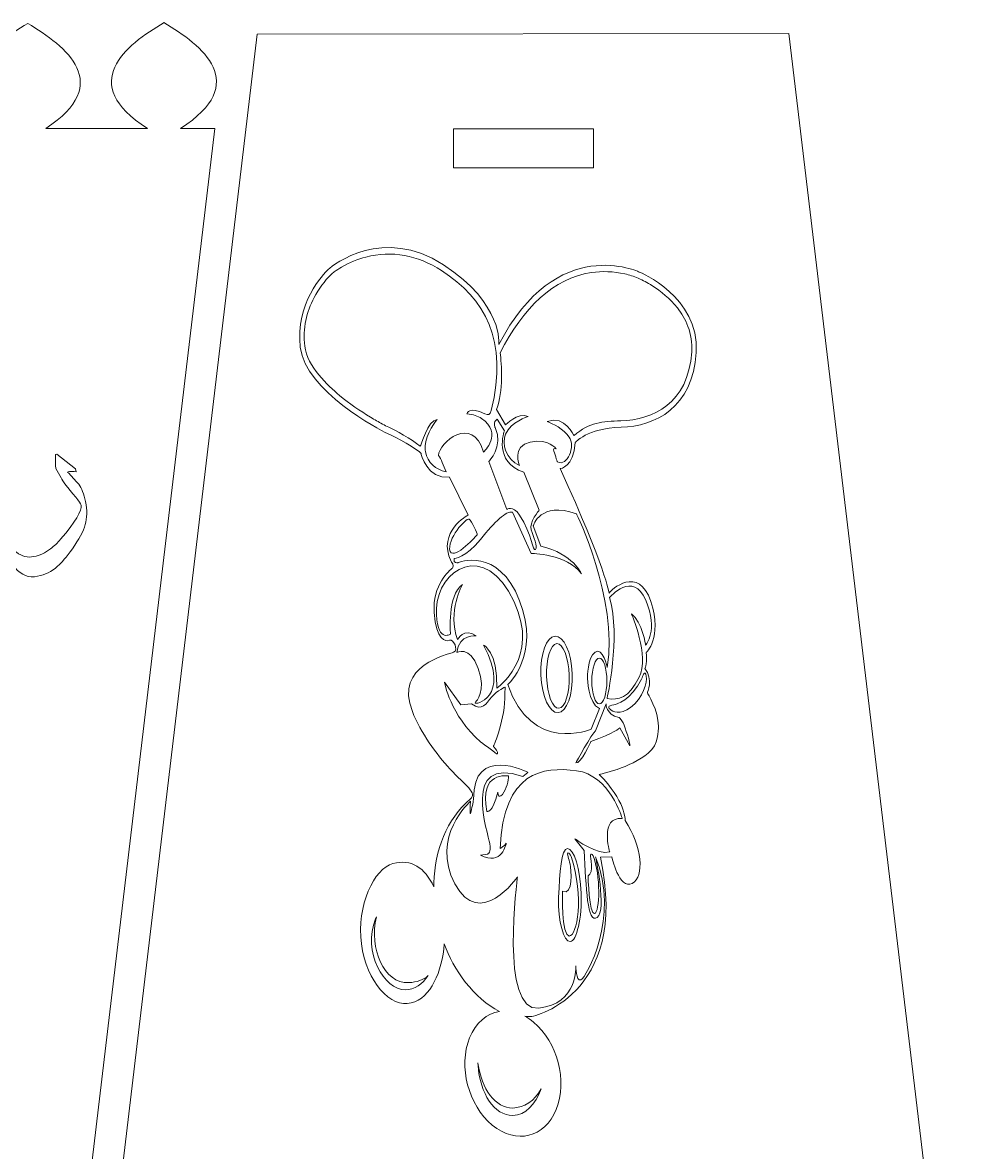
# Model space of a CAD drawing. Header units: millimetres. Extents: x -604 to -211, y 144 to 400.
# Drawn here: x -338 to -271.7, y 321.5 to 399.8 of the extents above; entities that cross this region are included whole.
import ezdxf

# ---------------------------------------------------------------- set-up
doc = ezdxf.new("R2010")
doc.units = ezdxf.units.MM
doc.header["$MEASUREMENT"] = 0
doc.layers.add('Layer 1', color=7, linetype='Continuous')

msp = doc.modelspace()

# ---------------------------------------------------------------- linework, layer by layer
at = {"layer": 'Layer 1', "color": 242, "lineweight": 20}
msp.add_lwpolyline([(-308.1298, 389.7012), (-298.4298, 389.7012), (-298.4298, 392.4012), (-308.1298, 392.4012), (-308.1298, 389.7012)], close=True, dxfattribs=at)
at = {"layer": 'Layer 1', "color": 242, "lineweight": 9}
for points in [[(-337.5892, 399.7056), (-340.2447, 398.1457), (-343.5956, 395.5149), (-338.8277, 392.4327)], [(-337.6029, 399.7021), (-334.9482, 398.1428), (-331.5987, 395.5132), (-336.3599, 392.4322)], [(-328.1645, 399.761), (-330.8364, 398.1915), (-334.2125, 395.5378), (-329.3138, 392.431)], [(-328.1783, 399.7575), (-325.5073, 398.1886), (-322.1326, 395.5362), (-327.0243, 392.4306)]]:
    msp.add_open_spline(points, degree=3, dxfattribs=at)
at = {"layer": 'Layer 1', "color": 242, "lineweight": 20}
for points in [[(-334.8504, 288.4102), (-334.8504, 288.4102), (-321.726, 398.9635), (-321.726, 398.9635)], [(-324.6501, 392.4302), (-324.6501, 392.4302), (-337.7745, 281.8769), (-337.7745, 281.8769)], [(-336.3599, 392.4323), (-336.3599, 392.4323), (-329.3138, 392.431), (-329.3138, 392.431)], [(-327.0243, 392.4306), (-327.0243, 392.4306), (-324.6501, 392.4301), (-324.6501, 392.4301)]]:
    msp.add_open_spline(points, degree=3, dxfattribs=at)
for points in [[(-321.726, 398.9635), (-321.726, 398.9635), (-284.8948, 398.9997), (-284.8948, 398.9997), (-284.8948, 398.9997), (-284.8948, 398.9997), (-271.7123, 288.3986), (-271.7123, 288.3986), (-271.7123, 288.3986), (-271.7123, 288.3986), (-273.421, 288.3989), (-273.421, 288.3989)], [(-337.7745, 281.8769), (-337.7745, 281.8769), (-374.6057, 281.8407), (-374.6057, 281.8407), (-374.6057, 281.8407), (-374.6057, 281.8407), (-387.7882, 392.4418), (-387.7882, 392.4418), (-387.7882, 392.4418), (-387.7882, 392.4418), (-386.0795, 392.4415), (-386.0795, 392.4415)]]:
    msp.add_open_spline(points, degree=3, knots=[0, 0, 0, 0, 0.25, 0.25, 0.25, 0.25, 0.5, 0.5, 0.5, 0.5, 1, 1, 1, 1], dxfattribs=at)
at = {"layer": 'Layer 1', "color": 177, "lineweight": 9}
for points, knots in [([(-301.0107, 324.4691), (-301.7998, 322.5022), (-303.7826, 322.0169), (-305.4396, 323.3852), (-305.4396, 323.3852), (-307.0966, 324.7535), (-307.8003, 327.4573), (-307.0112, 329.4242), (-307.0112, 329.4242), (-306.5865, 330.4832), (-305.8155, 331.1125), (-304.9358, 331.2543), (-304.9358, 331.2543), (-306.6645, 332.1265), (-308.186, 334.193), (-308.7601, 335.9323), (-308.7601, 335.9323), (-308.9211, 333.9925), (-309.6764, 332.2006), (-311.0589, 331.8395), (-311.0589, 331.8395), (-312.4415, 331.4785), (-314.1562, 333.2667), (-314.5023, 335.9345), (-314.5023, 335.9345), (-314.8484, 338.6024), (-313.6143, 341.1607), (-312.3122, 341.5008), (-312.3122, 341.5008), (-311.0101, 341.8409), (-310.1506, 341.226), (-309.4766, 339.8949), (-309.4766, 339.8949), (-309.4797, 339.9836), (-309.4833, 340.0601), (-309.4834, 340.1558), (-309.4834, 340.1558), (-309.4173, 342.3997), (-308.62, 344.5765), (-306.9517, 345.9731), (-306.9517, 345.9731), (-306.4465, 346.396), (-307.2732, 346.8853), (-308.3701, 348.0556), (-308.3701, 348.0556), (-309.2852, 349.0319), (-310.3957, 350.5688), (-310.9723, 352.033), (-310.9723, 352.033), (-312.2403, 355.2523), (-308.4782, 355.9861), (-308.1195, 356.14), (-308.1195, 356.14), (-307.7609, 356.2938), (-308.1112, 357.0868), (-308.3948, 356.9685), (-308.3948, 356.9685), (-308.6784, 356.8501), (-309.3291, 356.9685), (-309.4625, 358.8859), (-309.4625, 358.8859), (-309.596, 360.8033), (-308.3865, 361.8211), (-308.203, 361.975), (-308.203, 361.975), (-308.0195, 362.1289), (-308.2947, 362.4366), (-308.2947, 362.4366), (-308.2947, 362.4366), (-309.279, 364.496), (-307.1102, 365.6441), (-307.1102, 365.6441), (-307.1102, 365.6441), (-307.1102, 365.6441), (-308.3948, 368.2598), (-308.3948, 368.2598), (-308.3948, 368.2598), (-309.9547, 368.0941), (-310.3718, 369.905), (-310.3718, 369.905), (-310.3718, 369.905), (-310.5887, 370.2009), (-312.1235, 371.0649), (-312.6907, 371.3016), (-312.6907, 371.3016), (-313.258, 371.5383), (-318.363, 374.2368), (-318.73, 377.2668), (-318.73, 377.2668), (-319.097, 380.2967), (-317.1284, 382.3325), (-316.7948, 382.6639), (-316.7948, 382.6639), (-316.4611, 382.9953), (-312.9744, 385.6849), (-308.8203, 382.9863), (-308.8203, 382.9863), (-304.6662, 380.2878), (-304.9832, 377.4562), (-304.9832, 377.4562), (-304.9832, 377.4562), (-300.9792, 385.2204), (-295.2403, 382.4745), (-295.2403, 382.4745), (-295.2403, 382.4745), (-295.2403, 382.4745), (-291.0695, 380.7702), (-291.3197, 376.9117), (-291.3197, 376.9117), (-291.57, 373.0533), (-294.1392, 371.7987), (-296.5249, 371.7277), (-296.5249, 371.7277), (-298.9105, 371.6567), (-299.6946, 370.6625), (-299.6946, 370.6625), (-299.6946, 370.6625), (-299.7947, 368.9345), (-300.729, 368.8635), (-300.729, 368.8635), (-300.729, 368.8635), (-297.5926, 361.9514), (-297.3423, 360.2352), (-297.3423, 360.2352), (-297.3423, 360.2352), (-297.2589, 360.4483), (-295.2903, 362.2118), (-294.4645, 359.6553), (-294.4645, 359.6553), (-293.6387, 357.0988), (-294.7815, 356.1164), (-294.7815, 356.1164), (-294.7815, 356.1164), (-294.6897, 355.5365), (-294.8649, 355.0039), (-294.8649, 355.0039), (-294.8649, 355.0039), (-294.2726, 354.2819), (-294.6981, 353.3232), (-294.6981, 353.3232), (-294.6981, 353.3232), (-294.6981, 353.3232), (-293.9234, 352.0907), (-293.9367, 351.0255), (-293.9367, 351.0255), (-293.9408, 350.6987), (-293.8996, 349.7639), (-294.6348, 349.149), (-294.6348, 349.149), (-295.8493, 348.1334), (-298.043, 347.6657), (-298.043, 347.6657), (-298.043, 347.6657), (-296.2162, 345.8785), (-296.2329, 344.4819), (-296.2329, 344.4819), (-296.2329, 344.4819), (-295.1068, 342.6947), (-294.8482, 340.5879), (-295.7574, 340.1263), (-295.7574, 340.1263), (-296.6667, 339.6647), (-297.1713, 341.9727), (-297.1713, 341.9727), (-297.1713, 341.9727), (-297.1713, 341.9727), (-297.9545, 341.9364), (-297.9545, 341.9364), (-297.9545, 341.9364), (-295.8525, 332.2311), (-302.911, 330.7528), (-302.8603, 330.9063), (-302.8603, 330.9063), (-302.9686, 330.907), (-303.0752, 330.9101), (-303.1802, 330.9154), (-303.1802, 330.9154), (-302.9781, 330.8049), (-302.7779, 330.6696), (-302.5824, 330.5081), (-302.5824, 330.5081), (-300.9254, 329.1398), (-300.2217, 326.436), (-301.0107, 324.4691)], [0, 0, 0, 0, 0.0212766, 0.0212766, 0.0212766, 0.0212766, 0.0425532, 0.0425532, 0.0425532, 0.0425532, 0.0638298, 0.0638298, 0.0638298, 0.0638298, 0.0851064, 0.0851064, 0.0851064, 0.0851064, 0.106383, 0.106383, 0.106383, 0.106383, 0.1276596, 0.1276596, 0.1276596, 0.1276596, 0.1489362, 0.1489362, 0.1489362, 0.1489362, 0.1702128, 0.1702128, 0.1702128, 0.1702128, 0.1914894, 0.1914894, 0.1914894, 0.1914894, 0.212766, 0.212766, 0.212766, 0.212766, 0.2340426, 0.2340426, 0.2340426, 0.2340426, 0.2553191, 0.2553191, 0.2553191, 0.2553191, 0.2765957, 0.2765957, 0.2765957, 0.2765957, 0.2978723, 0.2978723, 0.2978723, 0.2978723, 0.3191489, 0.3191489, 0.3191489, 0.3191489, 0.3404255, 0.3404255, 0.3404255, 0.3404255, 0.3617021, 0.3617021, 0.3617021, 0.3617021, 0.3829787, 0.3829787, 0.3829787, 0.3829787, 0.4042553, 0.4042553, 0.4042553, 0.4042553, 0.4255319, 0.4255319, 0.4255319, 0.4255319, 0.4468085, 0.4468085, 0.4468085, 0.4468085, 0.4680851, 0.4680851, 0.4680851, 0.4680851, 0.4893617, 0.4893617, 0.4893617, 0.4893617, 0.5106383, 0.5106383, 0.5106383, 0.5106383, 0.5319149, 0.5319149, 0.5319149, 0.5319149, 0.5531915, 0.5531915, 0.5531915, 0.5531915, 0.5744681, 0.5744681, 0.5744681, 0.5744681, 0.5957447, 0.5957447, 0.5957447, 0.5957447, 0.6170213, 0.6170213, 0.6170213, 0.6170213, 0.6382979, 0.6382979, 0.6382979, 0.6382979, 0.6595745, 0.6595745, 0.6595745, 0.6595745, 0.6808511, 0.6808511, 0.6808511, 0.6808511, 0.7021277, 0.7021277, 0.7021277, 0.7021277, 0.7234043, 0.7234043, 0.7234043, 0.7234043, 0.7446809, 0.7446809, 0.7446809, 0.7446809, 0.7659574, 0.7659574, 0.7659574, 0.7659574, 0.787234, 0.787234, 0.787234, 0.787234, 0.8085106, 0.8085106, 0.8085106, 0.8085106, 0.8297872, 0.8297872, 0.8297872, 0.8297872, 0.8510638, 0.8510638, 0.8510638, 0.8510638, 0.8723404, 0.8723404, 0.8723404, 0.8723404, 0.893617, 0.893617, 0.893617, 0.893617, 0.9148936, 0.9148936, 0.9148936, 0.9148936, 0.9361702, 0.9361702, 0.9361702, 0.9361702, 0.9574468, 0.9574468, 0.9574468, 0.9574468, 1, 1, 1, 1]), ([(-304.426, 366.038), (-304.426, 366.038), (-305.6856, 369.352), (-305.6856, 369.352), (-305.6856, 369.352), (-305.6856, 369.352), (-304.6304, 370.3817), (-305.2435, 371.7073), (-305.2435, 371.7073), (-305.2435, 371.7073), (-305.4268, 372.1041), (-305.1015, 372.2757), (-305.1015, 372.2757), (-305.1015, 372.2757), (-304.6002, 371.4676), (-304.6002, 371.4676), (-304.6002, 371.4676), (-304.6002, 371.4676), (-305.402, 369.3401), (-303.2583, 368.6063), (-303.2583, 368.6063), (-303.2583, 368.6063), (-302.1905, 365.9788), (-302.1905, 365.9788), (-302.1905, 365.9788), (-302.1905, 365.9788), (-302.9079, 365.1148), (-302.7494, 364.6295), (-302.7494, 364.6295), (-302.5909, 364.1443), (-302.2633, 363.4316), (-302.451, 363.257), (-302.451, 363.257), (-302.6387, 363.0824), (-302.6869, 364.3099), (-303.5419, 365.6355), (-303.5419, 365.6355), (-304.0507, 366.3575), (-304.426, 366.038), (-304.426, 366.038)], [0, 0, 0, 0, 0.0909091, 0.0909091, 0.0909091, 0.0909091, 0.1818182, 0.1818182, 0.1818182, 0.1818182, 0.2727273, 0.2727273, 0.2727273, 0.2727273, 0.3636364, 0.3636364, 0.3636364, 0.3636364, 0.4545455, 0.4545455, 0.4545455, 0.4545455, 0.5454545, 0.5454545, 0.5454545, 0.5454545, 0.6363636, 0.6363636, 0.6363636, 0.6363636, 0.7272727, 0.7272727, 0.7272727, 0.7272727, 0.8181818, 0.8181818, 0.8181818, 0.8181818, 1, 1, 1, 1]), ([(-298.5919, 350.8108), (-298.5919, 350.8108), (-302.746, 349.0591), (-304.3642, 353.9118), (-304.3642, 353.9118), (-304.3642, 353.9118), (-302.0773, 355.9183), (-303.5455, 359.7102), (-303.5455, 359.7102), (-305.0136, 363.5021), (-307.8326, 362.3425), (-307.8326, 362.3425), (-307.8326, 362.3425), (-307.8326, 362.3425), (-308.1513, 362.2678), (-308.0846, 362.6347), (-308.0846, 362.6347), (-308.0846, 362.6347), (-307.2588, 362.6702), (-306.2578, 363.9484), (-306.2578, 363.9484), (-305.2568, 365.2267), (-304.4635, 365.9298), (-304.0399, 365.8422), (-304.0399, 365.8422), (-304.0399, 365.8422), (-302.7544, 362.9779), (-302.7544, 362.9779), (-302.7544, 362.9779), (-302.7544, 362.9779), (-300.2519, 362.9779), (-299.2676, 361.5813), (-299.2676, 361.5813), (-299.2676, 361.5813), (-299.8181, 362.9306), (-302.0703, 363.4987), (-302.0703, 363.4987), (-302.0703, 363.4987), (-302.5959, 364.9071), (-302.5959, 364.9071), (-302.5959, 364.9071), (-302.5959, 364.9071), (-302.1454, 366.6115), (-299.6096, 365.7356), (-299.6096, 365.7356), (-299.6096, 365.7356), (-296.7276, 359.9124), (-297.4742, 355.0775), (-297.4742, 355.0775), (-297.4742, 355.0775), (-297.7912, 356.5215), (-298.325, 356.1427), (-298.325, 356.1427), (-298.8589, 355.764), (-298.8422, 354.3674), (-298.8422, 354.3674), (-298.8422, 354.3674), (-298.8422, 354.3674), (-298.8076, 352.5876), (-298.0247, 352.2369), (-298.0247, 352.2369), (-298.0247, 352.2369), (-298.5919, 350.8108), (-298.5919, 350.8108)], [0, 0, 0, 0, 0.0588235, 0.0588235, 0.0588235, 0.0588235, 0.1176471, 0.1176471, 0.1176471, 0.1176471, 0.1764706, 0.1764706, 0.1764706, 0.1764706, 0.2352941, 0.2352941, 0.2352941, 0.2352941, 0.2941176, 0.2941176, 0.2941176, 0.2941176, 0.3529412, 0.3529412, 0.3529412, 0.3529412, 0.4117647, 0.4117647, 0.4117647, 0.4117647, 0.4705882, 0.4705882, 0.4705882, 0.4705882, 0.5294118, 0.5294118, 0.5294118, 0.5294118, 0.5882353, 0.5882353, 0.5882353, 0.5882353, 0.6470588, 0.6470588, 0.6470588, 0.6470588, 0.7058824, 0.7058824, 0.7058824, 0.7058824, 0.7647059, 0.7647059, 0.7647059, 0.7647059, 0.8235294, 0.8235294, 0.8235294, 0.8235294, 0.8823529, 0.8823529, 0.8823529, 0.8823529, 1, 1, 1, 1]), ([(-300.8854, 351.9536), (-301.4853, 351.9198), (-302.0174, 353.079), (-302.0738, 354.5428), (-302.0738, 354.5428), (-302.1303, 356.0067), (-301.6897, 357.2207), (-301.0898, 357.2546), (-301.0898, 357.2546), (-300.4899, 357.2884), (-299.9578, 356.1291), (-299.9014, 354.6653), (-299.9014, 354.6653), (-299.8449, 353.2015), (-300.2855, 351.9874), (-300.8854, 351.9536)], [0, 0, 0, 0, 0.2, 0.2, 0.2, 0.2, 0.4, 0.4, 0.4, 0.4, 0.6, 0.6, 0.6, 0.6, 1, 1, 1, 1]), ([(-305.3446, 349.656), (-305.3446, 349.656), (-304.5105, 351.5261), (-304.5772, 353.2541), (-304.5772, 353.2541), (-304.5772, 353.2541), (-304.5438, 353.7275), (-304.5438, 353.7275), (-304.5438, 353.7275), (-304.5438, 353.7275), (-305.0674, 353.5238), (-305.476, 353.041), (-305.476, 353.041), (-305.8847, 352.5583), (-306.1037, 352.0232), (-306.8711, 352.5676), (-306.8711, 352.5676), (-306.8711, 352.5676), (-307.6219, 352.4847), (-307.6219, 352.4847), (-307.6219, 352.4847), (-307.6219, 352.4847), (-308.748, 354.0707), (-308.748, 354.0707), (-308.748, 354.0707), (-308.748, 354.0707), (-308.3778, 351.8074), (-306.2299, 349.9136), (-306.2299, 349.9136), (-306.2299, 349.9136), (-305.3655, 349.2891), (-305.1403, 349.1056), (-305.1403, 349.1056), (-305.1403, 349.1056), (-305.036, 349.0346), (-305.0861, 349.2181), (-305.0861, 349.2181), (-305.1361, 349.4015), (-305.353, 349.5968), (-305.353, 349.5968), (-305.353, 349.5968), (-305.353, 349.5968), (-305.3665, 349.622), (-305.3446, 349.656)], [0, 0, 0, 0, 0.0833333, 0.0833333, 0.0833333, 0.0833333, 0.1666667, 0.1666667, 0.1666667, 0.1666667, 0.25, 0.25, 0.25, 0.25, 0.3333333, 0.3333333, 0.3333333, 0.3333333, 0.4166667, 0.4166667, 0.4166667, 0.4166667, 0.5, 0.5, 0.5, 0.5, 0.5833333, 0.5833333, 0.5833333, 0.5833333, 0.6666667, 0.6666667, 0.6666667, 0.6666667, 0.75, 0.75, 0.75, 0.75, 0.8333333, 0.8333333, 0.8333333, 0.8333333, 1, 1, 1, 1]), ([(-297.5589, 352.5601), (-297.5589, 352.5601), (-297.5839, 351.8263), (-296.683, 351.6133), (-296.683, 351.6133), (-296.683, 351.6133), (-296.5579, 351.6192), (-296.3869, 351.2523), (-296.3869, 351.2523), (-296.2159, 350.8854), (-295.9114, 349.9267), (-295.9031, 349.6485), (-295.9031, 349.6485), (-295.9031, 349.6485), (-296.6163, 350.8972), (-296.6163, 350.8972), (-296.6163, 350.8972), (-296.6163, 350.8972), (-296.9708, 350.5303), (-298.6057, 349.9503), (-298.6057, 349.9503), (-298.6057, 349.9503), (-299.3064, 348.388), (-299.6567, 348.4709), (-299.6567, 348.4709), (-299.6567, 348.4709), (-298.539, 350.5303), (-298.2804, 350.696), (-298.2804, 350.696), (-298.2804, 350.696), (-297.5589, 352.5601), (-297.5589, 352.5601)], [0, 0, 0, 0, 0.1111111, 0.1111111, 0.1111111, 0.1111111, 0.2222222, 0.2222222, 0.2222222, 0.2222222, 0.3333333, 0.3333333, 0.3333333, 0.3333333, 0.4444444, 0.4444444, 0.4444444, 0.4444444, 0.5555556, 0.5555556, 0.5555556, 0.5555556, 0.6666667, 0.6666667, 0.6666667, 0.6666667, 0.7777778, 0.7777778, 0.7777778, 0.7777778, 1, 1, 1, 1]), ([(-306.9356, 345.816), (-306.9356, 345.816), (-309.7633, 343.366), (-308.0283, 340.0993), (-308.0283, 340.0993), (-306.2933, 336.8327), (-303.6907, 340.5728), (-303.6907, 340.5728), (-303.6907, 340.5728), (-303.6907, 340.5728), (-304.9586, 331.1989), (-302.2226, 331.4829), (-302.2226, 331.4829), (-299.4866, 331.767), (-299.6534, 334.4182), (-299.6534, 334.4182), (-299.6534, 334.4182), (-299.6534, 334.4182), (-299.6616, 333.3169), (-299.3031, 333.4476), (-299.3031, 333.4476), (-298.9445, 333.5783), (-296.5671, 337.8269), (-298.2854, 341.9694), (-298.2854, 341.9694), (-298.2854, 341.9694), (-297.493, 338.2648), (-298.177, 337.7677), (-298.177, 337.7677), (-298.861, 337.2706), (-298.9444, 339.8271), (-299.0779, 342.4073), (-299.0779, 342.4073), (-299.0779, 342.4073), (-299.7118, 343.2121), (-299.7118, 343.2121), (-299.7118, 343.2121), (-299.7118, 343.2121), (-298.0935, 342.0285), (-297.3094, 342.3126), (-297.3094, 342.3126), (-297.3094, 342.3126), (-298.0268, 344.7271), (-296.4419, 344.6324), (-296.4419, 344.6324), (-296.4419, 344.6324), (-297.3057, 347.6366), (-299.6163, 347.9325), (-299.6163, 347.9325), (-301.9269, 348.2284), (-304.6667, 347.8991), (-304.9002, 342.5493), (-304.9002, 342.5493), (-304.9002, 342.5493), (-304.5666, 342.6914), (-304.4665, 342.9162), (-304.4665, 342.9162), (-304.4665, 342.9162), (-304.7751, 341.2829), (-306.2516, 342.0877), (-306.2516, 342.0877), (-306.2516, 342.0877), (-305.772, 342.1547), (-305.772, 342.1547), (-305.772, 342.1547), (-305.715, 342.1626), (-305.5026, 342.2403), (-305.6046, 342.8845), (-305.6046, 342.8845), (-305.7066, 343.5287), (-307.6446, 349.059), (-303.3154, 347.5204), (-303.3154, 347.5204), (-303.3154, 347.5204), (-302.965, 347.8163), (-302.965, 347.8163), (-302.965, 347.8163), (-302.965, 347.8163), (-306.7854, 349.781), (-306.7354, 345.9462), (-306.7354, 345.9462), (-306.7354, 345.9462), (-307.1024, 343.8158), (-306.9356, 345.816)], [0, 0, 0, 0, 0.0454545, 0.0454545, 0.0454545, 0.0454545, 0.0909091, 0.0909091, 0.0909091, 0.0909091, 0.1363636, 0.1363636, 0.1363636, 0.1363636, 0.1818182, 0.1818182, 0.1818182, 0.1818182, 0.2272727, 0.2272727, 0.2272727, 0.2272727, 0.2727273, 0.2727273, 0.2727273, 0.2727273, 0.3181818, 0.3181818, 0.3181818, 0.3181818, 0.3636364, 0.3636364, 0.3636364, 0.3636364, 0.4090909, 0.4090909, 0.4090909, 0.4090909, 0.4545455, 0.4545455, 0.4545455, 0.4545455, 0.5, 0.5, 0.5, 0.5, 0.5454545, 0.5454545, 0.5454545, 0.5454545, 0.5909091, 0.5909091, 0.5909091, 0.5909091, 0.6363636, 0.6363636, 0.6363636, 0.6363636, 0.6818182, 0.6818182, 0.6818182, 0.6818182, 0.7272727, 0.7272727, 0.7272727, 0.7272727, 0.7727273, 0.7727273, 0.7727273, 0.7727273, 0.8181818, 0.8181818, 0.8181818, 0.8181818, 0.8636364, 0.8636364, 0.8636364, 0.8636364, 0.9090909, 0.9090909, 0.9090909, 0.9090909, 1, 1, 1, 1]), ([(-300.0415, 336.0931), (-300.4837, 336.0931), (-300.9092, 337.4737), (-300.8423, 339.1634), (-300.8423, 339.1634), (-300.7753, 340.853), (-300.6672, 342.5414), (-300.225, 342.5414), (-300.225, 342.5414), (-299.7827, 342.5414), (-299.3615, 341.1076), (-299.2865, 339.4474), (-299.2865, 339.4474), (-299.2114, 337.7873), (-299.5992, 336.0931), (-300.0415, 336.0931)], [0, 0, 0, 0, 0.2, 0.2, 0.2, 0.2, 0.4, 0.4, 0.4, 0.4, 0.6, 0.6, 0.6, 0.6, 1, 1, 1, 1])]:
    msp.add_open_spline(points, degree=3, knots=knots, dxfattribs=at)
at = {"layer": 'Layer 1', "color": 242, "lineweight": 9}
for points, knots in [([(-305.9471, 372.6562), (-305.7167, 372.5634), (-305.5937, 372.5627), (-305.5112, 372.8972), (-305.5112, 372.8972), (-304.3043, 377.7903), (-305.9356, 380.6214), (-308.95, 382.5796), (-308.95, 382.5796), (-310.5994, 383.651), (-312.3972, 383.9904), (-314.1813, 383.5215), (-314.1813, 383.5215), (-314.7567, 383.3703), (-315.3292, 383.1366), (-315.8705, 382.82), (-315.8705, 382.82), (-316.043, 382.7191), (-316.2141, 382.609), (-316.3796, 382.4868), (-316.3796, 382.4868), (-316.4548, 382.4313), (-316.543, 382.3664), (-316.6125, 382.2974), (-316.6125, 382.2974), (-317.0449, 381.868), (-317.4562, 381.3091), (-317.7709, 380.71), (-317.7709, 380.71), (-318.2899, 379.7217), (-318.5678, 378.5808), (-318.4178, 377.3426), (-318.4178, 377.3426), (-318.2483, 375.9436), (-316.8107, 374.5982), (-316.0154, 373.9368), (-316.0154, 373.9368), (-315.3253, 373.3629), (-314.5952, 372.8609), (-313.8595, 372.4161), (-313.8595, 372.4161), (-313.5894, 372.2529), (-313.3169, 372.0965), (-313.042, 371.9502), (-313.042, 371.9502), (-312.8985, 371.8738), (-312.7473, 371.7921), (-312.6003, 371.7308), (-312.6003, 371.7308), (-312.2054, 371.566), (-311.0093, 370.8829), (-310.433, 370.4277), (-310.433, 370.4277), (-310.3727, 370.3801), (-309.9098, 372.2451), (-309.2487, 372.2608), (-309.2487, 372.2608), (-309.5393, 372.0179), (-310.1776, 370.8489), (-310.0951, 370.1501), (-310.0951, 370.1501), (-310.0951, 370.1501), (-310.0706, 370.044), (-310.0706, 370.044), (-310.0706, 370.044), (-309.8832, 369.2305), (-309.368, 368.8069), (-308.6381, 368.6336), (-308.6381, 368.6336), (-308.8247, 369.0948), (-308.9717, 369.5155), (-309.1552, 369.7759), (-309.1552, 369.7759), (-309.1469, 370.6399), (-306.8144, 372.6504), (-306.0386, 370.011), (-306.0386, 370.011), (-306.0386, 370.011), (-304.6561, 371.2823), (-306.1864, 372.3403), (-306.1864, 372.3403), (-306.4292, 372.5082), (-306.7558, 372.6062), (-307.1942, 372.6622), (-307.1942, 372.6622), (-307.1942, 372.6622), (-307.0649, 373.2184), (-305.9471, 372.6562)], [0, 0, 0, 0, 0.0434783, 0.0434783, 0.0434783, 0.0434783, 0.0869565, 0.0869565, 0.0869565, 0.0869565, 0.1304348, 0.1304348, 0.1304348, 0.1304348, 0.173913, 0.173913, 0.173913, 0.173913, 0.2173913, 0.2173913, 0.2173913, 0.2173913, 0.2608696, 0.2608696, 0.2608696, 0.2608696, 0.3043478, 0.3043478, 0.3043478, 0.3043478, 0.3478261, 0.3478261, 0.3478261, 0.3478261, 0.3913043, 0.3913043, 0.3913043, 0.3913043, 0.4347826, 0.4347826, 0.4347826, 0.4347826, 0.4782609, 0.4782609, 0.4782609, 0.4782609, 0.5217391, 0.5217391, 0.5217391, 0.5217391, 0.5652174, 0.5652174, 0.5652174, 0.5652174, 0.6086957, 0.6086957, 0.6086957, 0.6086957, 0.6521739, 0.6521739, 0.6521739, 0.6521739, 0.6956522, 0.6956522, 0.6956522, 0.6956522, 0.7391304, 0.7391304, 0.7391304, 0.7391304, 0.7826087, 0.7826087, 0.7826087, 0.7826087, 0.826087, 0.826087, 0.826087, 0.826087, 0.8695652, 0.8695652, 0.8695652, 0.8695652, 0.9130435, 0.9130435, 0.9130435, 0.9130435, 1, 1, 1, 1]), ([(-300.1085, 371.0375), (-300.5343, 371.6318), (-301.2299, 371.967), (-301.6403, 372.1317), (-301.6403, 372.1317), (-300.3456, 372.5885), (-299.8323, 371.1102), (-299.7736, 371.1601), (-299.7736, 371.1601), (-298.6988, 372.074), (-297.8241, 372.1364), (-296.53, 372.1749), (-296.53, 372.1749), (-294.3258, 372.2405), (-291.8667, 373.3369), (-291.6322, 376.9527), (-291.6322, 376.9527), (-291.592, 377.5724), (-291.6819, 378.1648), (-291.8877, 378.7128), (-291.8877, 378.7128), (-292.0706, 379.2001), (-292.3323, 379.6258), (-292.6214, 379.992), (-292.6214, 379.992), (-293.1306, 380.637), (-293.7596, 381.1469), (-294.3818, 381.5391), (-294.3818, 381.5391), (-294.6792, 381.7265), (-295.0121, 381.9164), (-295.326, 382.0447), (-295.326, 382.0447), (-295.326, 382.0447), (-295.3328, 382.0474), (-295.3328, 382.0474), (-295.3328, 382.0474), (-295.3328, 382.0474), (-295.3395, 382.0506), (-295.3395, 382.0506), (-295.3395, 382.0506), (-295.6256, 382.1875), (-295.9693, 382.2816), (-296.2657, 382.349), (-296.2657, 382.349), (-297.0308, 382.5231), (-297.8211, 382.554), (-298.5917, 382.4396), (-298.5917, 382.4396), (-301.1628, 382.0578), (-303.3369, 379.9965), (-304.884, 376.888), (-304.884, 376.888), (-304.8137, 376.1091), (-304.6349, 374.2413), (-305.1485, 372.9535), (-305.1485, 372.9535), (-305.1485, 372.9535), (-304.5309, 371.8839), (-304.5309, 371.8839), (-304.5309, 371.8839), (-304.5309, 371.8839), (-303.6967, 372.7834), (-302.9627, 372.4757), (-302.9627, 372.4757), (-302.9627, 372.4757), (-304.1502, 372.1029), (-304.5229, 371.2488), (-304.5229, 371.2488), (-304.811, 370.5888), (-304.4847, 369.4746), (-303.5466, 369.067), (-303.5466, 369.067), (-303.5466, 369.067), (-304.1138, 370.44), (-302.8125, 370.7004), (-302.8125, 370.7004), (-301.5112, 370.9607), (-301.0108, 370.2269), (-301.0108, 370.2269), (-301.0108, 370.2269), (-301.0108, 370.2269), (-301.236, 370.3216), (-301.1943, 370.1559), (-301.1943, 370.1559), (-301.1526, 369.9902), (-300.9315, 369.3316), (-300.9315, 369.3316), (-300.9315, 369.3316), (-300.2149, 368.9524), (-299.6741, 370.4313), (-300.1085, 371.0375)], [0, 0, 0, 0, 0.0416667, 0.0416667, 0.0416667, 0.0416667, 0.0833333, 0.0833333, 0.0833333, 0.0833333, 0.125, 0.125, 0.125, 0.125, 0.1666667, 0.1666667, 0.1666667, 0.1666667, 0.2083333, 0.2083333, 0.2083333, 0.2083333, 0.25, 0.25, 0.25, 0.25, 0.2916667, 0.2916667, 0.2916667, 0.2916667, 0.3333333, 0.3333333, 0.3333333, 0.3333333, 0.375, 0.375, 0.375, 0.375, 0.4166667, 0.4166667, 0.4166667, 0.4166667, 0.4583333, 0.4583333, 0.4583333, 0.4583333, 0.5, 0.5, 0.5, 0.5, 0.5416667, 0.5416667, 0.5416667, 0.5416667, 0.5833333, 0.5833333, 0.5833333, 0.5833333, 0.625, 0.625, 0.625, 0.625, 0.6666667, 0.6666667, 0.6666667, 0.6666667, 0.7083333, 0.7083333, 0.7083333, 0.7083333, 0.75, 0.75, 0.75, 0.75, 0.7916667, 0.7916667, 0.7916667, 0.7916667, 0.8333333, 0.8333333, 0.8333333, 0.8333333, 0.875, 0.875, 0.875, 0.875, 0.9166667, 0.9166667, 0.9166667, 0.9166667, 1, 1, 1, 1]), ([(-333.6034, 366.5742), (-333.4825, 365.9688), (-333.4882, 365.4386), (-333.6192, 364.9785), (-333.6192, 364.9785), (-333.746, 364.5193), (-334.0457, 363.9594), (-334.5067, 363.3062), (-334.5067, 363.3062), (-334.9204, 362.7381), (-335.2643, 362.3356), (-335.5333, 362.0943), (-335.5333, 362.0943), (-335.9414, 361.7341), (-336.4013, 361.5045), (-336.9161, 361.3997), (-336.9161, 361.3997), (-337.5256, 361.2757), (-338.0397, 361.4683), (-338.4636, 361.9819), (-338.4636, 361.9819), (-338.8156, 362.4142), (-339.0669, 363.0081), (-339.2177, 363.7637), (-339.2177, 363.7637), (-339.2767, 364.059), (-339.3142, 364.3537), (-339.3279, 364.6584), (-339.3279, 364.6584), (-339.3447, 364.9574), (-339.3147, 365.2155), (-339.2371, 365.4278), (-339.2371, 365.4278), (-339.2371, 365.4278), (-339.155, 365.0161), (-339.155, 365.0161), (-339.155, 365.0161), (-339.1652, 364.9385), (-339.1616, 364.8132), (-339.1461, 364.6501), (-339.1461, 364.6501), (-339.1308, 364.4868), (-339.11, 364.3399), (-339.0859, 364.2188), (-339.0859, 364.2188), (-338.9892, 363.7346), (-338.7536, 363.3491), (-338.3752, 363.0632), (-338.3752, 363.0632), (-338.0008, 362.7765), (-337.5996, 362.6768), (-337.1754, 362.7631), (-337.1754, 362.7631), (-336.7799, 362.8436), (-336.3916, 363.0235), (-336.0152, 363.3066), (-336.0152, 363.3066), (-335.7664, 363.4983), (-335.5398, 363.7158), (-335.3283, 363.9655), (-335.3283, 363.9655), (-334.3038, 365.1667), (-333.8319, 365.9582), (-333.9073, 366.336), (-333.9073, 366.336), (-333.944, 366.4343), (-334.066, 366.6162), (-334.2816, 366.8797), (-334.2816, 366.8797), (-334.84, 367.5523), (-335.1784, 368.0025), (-335.2876, 368.2272), (-335.2876, 368.2272), (-335.2876, 368.2272), (-335.6536, 368.8583), (-335.6536, 368.8583), (-335.6536, 368.8583), (-335.6733, 368.9147), (-335.6834, 369.0941), (-335.6848, 369.4013), (-335.6848, 369.4013), (-335.6908, 369.4957), (-335.6909, 369.647), (-335.6873, 369.8443), (-335.6873, 369.8443), (-335.6873, 369.8443), (-335.5804, 369.866), (-335.5804, 369.866), (-335.5804, 369.866), (-335.5804, 369.866), (-334.2961, 368.8422), (-334.2961, 368.8422), (-334.2961, 368.8422), (-334.2961, 368.8422), (-334.2564, 368.6437), (-334.2564, 368.6437), (-334.2564, 368.6437), (-334.3653, 368.6518), (-334.4463, 368.6504), (-334.4936, 368.6509), (-334.4936, 368.6509), (-334.6803, 368.6633), (-334.7985, 368.6544), (-334.8399, 368.6257), (-334.8399, 368.6257), (-334.5826, 368.3454), (-334.3284, 368.0595), (-334.071, 367.7793), (-334.071, 367.7793), (-333.8642, 367.4938), (-333.7077, 367.0973), (-333.6034, 366.5742)], [0, 0, 0, 0, 0.0344828, 0.0344828, 0.0344828, 0.0344828, 0.0689655, 0.0689655, 0.0689655, 0.0689655, 0.1034483, 0.1034483, 0.1034483, 0.1034483, 0.137931, 0.137931, 0.137931, 0.137931, 0.1724138, 0.1724138, 0.1724138, 0.1724138, 0.2068966, 0.2068966, 0.2068966, 0.2068966, 0.2413793, 0.2413793, 0.2413793, 0.2413793, 0.2758621, 0.2758621, 0.2758621, 0.2758621, 0.3103448, 0.3103448, 0.3103448, 0.3103448, 0.3448276, 0.3448276, 0.3448276, 0.3448276, 0.3793103, 0.3793103, 0.3793103, 0.3793103, 0.4137931, 0.4137931, 0.4137931, 0.4137931, 0.4482759, 0.4482759, 0.4482759, 0.4482759, 0.4827586, 0.4827586, 0.4827586, 0.4827586, 0.5172414, 0.5172414, 0.5172414, 0.5172414, 0.5517241, 0.5517241, 0.5517241, 0.5517241, 0.5862069, 0.5862069, 0.5862069, 0.5862069, 0.6206897, 0.6206897, 0.6206897, 0.6206897, 0.6551724, 0.6551724, 0.6551724, 0.6551724, 0.6896552, 0.6896552, 0.6896552, 0.6896552, 0.7241379, 0.7241379, 0.7241379, 0.7241379, 0.7586207, 0.7586207, 0.7586207, 0.7586207, 0.7931034, 0.7931034, 0.7931034, 0.7931034, 0.8275862, 0.8275862, 0.8275862, 0.8275862, 0.862069, 0.862069, 0.862069, 0.862069, 0.8965517, 0.8965517, 0.8965517, 0.8965517, 0.9310345, 0.9310345, 0.9310345, 0.9310345, 1, 1, 1, 1]), ([(-306.4746, 364.3033), (-306.4746, 364.3033), (-306.8447, 365.2672), (-307.0418, 365.3685), (-307.0418, 365.3685), (-307.2389, 365.4698), (-308.6241, 363.9704), (-308.3598, 363.1197), (-308.3598, 363.1197), (-308.0064, 362.497), (-306.4746, 364.3033), (-306.4746, 364.3033)], [0, 0, 0, 0, 0.25, 0.25, 0.25, 0.25, 0.5, 0.5, 0.5, 0.5, 1, 1, 1, 1]), ([(-306.5497, 357.2729), (-306.5497, 357.2729), (-307.7342, 357.4386), (-307.901, 356.113), (-307.901, 356.113), (-307.901, 356.113), (-306.9905, 356.6569), (-306.4149, 355.0236), (-306.4149, 355.0236), (-305.8394, 353.3903), (-306.5282, 352.8056), (-306.63, 352.6302), (-306.63, 352.6302), (-306.7318, 352.4547), (-304.0806, 352.9648), (-306.0492, 356.6338), (-306.0492, 356.6338), (-306.0492, 356.6338), (-305.0482, 356.1959), (-305.1317, 353.6512), (-305.1317, 353.6512), (-305.1317, 353.6512), (-302.0986, 355.704), (-303.9221, 359.6401), (-303.9221, 359.6401), (-305.9294, 363.9727), (-309.2273, 361.8652), (-309.2941, 359.1667), (-309.2941, 359.1667), (-309.3543, 356.729), (-308.3264, 357.3913), (-308.3264, 357.3913), (-308.3264, 357.3913), (-308.3264, 357.3913), (-308.5767, 360.1135), (-307.509, 360.8236), (-307.509, 360.8236), (-307.509, 360.8236), (-308.56, 358.9536), (-307.8426, 357.0125), (-307.8426, 357.0125), (-307.8426, 357.0125), (-307.4089, 357.8647), (-306.5497, 357.2729)], [0, 0, 0, 0, 0.0833333, 0.0833333, 0.0833333, 0.0833333, 0.1666667, 0.1666667, 0.1666667, 0.1666667, 0.25, 0.25, 0.25, 0.25, 0.3333333, 0.3333333, 0.3333333, 0.3333333, 0.4166667, 0.4166667, 0.4166667, 0.4166667, 0.5, 0.5, 0.5, 0.5, 0.5833333, 0.5833333, 0.5833333, 0.5833333, 0.6666667, 0.6666667, 0.6666667, 0.6666667, 0.75, 0.75, 0.75, 0.75, 0.8333333, 0.8333333, 0.8333333, 0.8333333, 1, 1, 1, 1]), ([(-297.4909, 352.9234), (-297.4909, 352.9234), (-296.5171, 357.1555), (-297.324, 359.9301), (-297.324, 359.9301), (-297.324, 359.9301), (-295.6974, 361.8357), (-294.8049, 359.7407), (-294.8049, 359.7407), (-293.9124, 357.6458), (-294.8216, 356.6398), (-294.8216, 356.6398), (-294.8216, 356.6398), (-294.8216, 356.6398), (-295.0385, 358.2258), (-295.8059, 358.7939), (-295.8059, 358.7939), (-295.8059, 358.7939), (-294.5241, 355.8775), (-295.2689, 354.4073), (-295.2689, 354.4073), (-296.0136, 352.9371), (-296.6734, 352.8287), (-297.4909, 352.9234)], [0, 0, 0, 0, 0.1428571, 0.1428571, 0.1428571, 0.1428571, 0.2857143, 0.2857143, 0.2857143, 0.2857143, 0.4285714, 0.4285714, 0.4285714, 0.4285714, 0.5714286, 0.5714286, 0.5714286, 0.5714286, 0.7142857, 0.7142857, 0.7142857, 0.7142857, 1, 1, 1, 1]), ([(-300.8222, 352.2567), (-301.2543, 352.2281), (-301.6375, 353.2079), (-301.6781, 354.4452), (-301.6781, 354.4452), (-301.7188, 355.6824), (-301.4015, 356.7086), (-300.9695, 356.7372), (-300.9695, 356.7372), (-300.5374, 356.7657), (-300.1542, 355.7859), (-300.1135, 354.5487), (-300.1135, 354.5487), (-300.0729, 353.3114), (-300.3902, 352.2853), (-300.8222, 352.2567)], [0, 0, 0, 0, 0.2, 0.2, 0.2, 0.2, 0.4, 0.4, 0.4, 0.4, 0.6, 0.6, 0.6, 0.6, 1, 1, 1, 1]), ([(-298.0234, 352.5557), (-298.3114, 352.5557), (-298.5448, 353.2684), (-298.5448, 354.1475), (-298.5448, 354.1475), (-298.5448, 355.0267), (-298.3114, 355.7394), (-298.0234, 355.7394), (-298.0234, 355.7394), (-297.7355, 355.7394), (-297.5021, 355.0267), (-297.5021, 354.1475), (-297.5021, 354.1475), (-297.5021, 353.2684), (-297.7355, 352.5557), (-298.0234, 352.5557)], [0, 0, 0, 0, 0.2, 0.2, 0.2, 0.2, 0.4, 0.4, 0.4, 0.4, 0.6, 0.6, 0.6, 0.6, 1, 1, 1, 1]), ([(-297.0195, 352.4856), (-296.8363, 352.5243), (-295.8376, 352.8241), (-295.1035, 354.2798), (-295.1035, 354.2798), (-295.0093, 354.5157), (-294.9342, 354.8527), (-294.809, 354.616), (-294.809, 354.616), (-294.6839, 354.3793), (-294.794, 353.3468), (-295.5791, 352.5609), (-295.5791, 352.5609), (-296.3643, 351.775), (-296.9584, 351.9617), (-297.2003, 352.1274), (-297.2003, 352.1274), (-297.4422, 352.2931), (-297.4825, 352.4441), (-297.0195, 352.4856)], [0, 0, 0, 0, 0.1666667, 0.1666667, 0.1666667, 0.1666667, 0.3333333, 0.3333333, 0.3333333, 0.3333333, 0.5, 0.5, 0.5, 0.5, 0.6666667, 0.6666667, 0.6666667, 0.6666667, 1, 1, 1, 1]), ([(-305.8128, 345.1094), (-305.8128, 345.1094), (-305.4061, 344.9378), (-305.0558, 346.4528), (-305.0558, 346.4528), (-305.0558, 346.4528), (-305.0454, 345.9142), (-304.7409, 346.293), (-304.7409, 346.293), (-304.4364, 346.6717), (-304.3113, 347.2576), (-304.3113, 347.5653), (-304.3113, 347.5653), (-304.3113, 347.5653), (-306.4009, 347.9381), (-305.8128, 345.1094)], [0, 0, 0, 0, 0.2, 0.2, 0.2, 0.2, 0.4, 0.4, 0.4, 0.4, 0.6, 0.6, 0.6, 0.6, 1, 1, 1, 1]), ([(-298.808, 340.6444), (-298.808, 340.6444), (-298.7246, 337.9459), (-298.3576, 338.0287), (-298.3576, 338.0287), (-297.9905, 338.1116), (-297.9113, 340.7214), (-298.4618, 342.0351), (-298.4618, 342.0351), (-298.5192, 342.1801), (-298.6282, 342.1936), (-298.6453, 342.0766), (-298.6453, 342.0766), (-298.6625, 341.9596), (-298.3617, 340.8989), (-298.808, 340.6444)], [0, 0, 0, 0, 0.2, 0.2, 0.2, 0.2, 0.4, 0.4, 0.4, 0.4, 0.6, 0.6, 0.6, 0.6, 1, 1, 1, 1]), ([(-311.4667, 332.7516), (-312.8877, 332.7279), (-314.4832, 335.3993), (-313.5155, 337.6669), (-313.5155, 337.6669), (-313.4965, 337.7115), (-313.4776, 337.7549), (-313.4588, 337.7979), (-313.4588, 337.7979), (-313.9837, 335.603), (-312.9563, 333.1801), (-311.2212, 333.2486), (-311.2212, 333.2486), (-310.6505, 333.2711), (-310.2093, 333.4475), (-309.8716, 333.7445), (-309.8716, 333.7445), (-310.2729, 333.1345), (-310.8181, 332.7624), (-311.4667, 332.7516)], [0, 0, 0, 0, 0.1666667, 0.1666667, 0.1666667, 0.1666667, 0.3333333, 0.3333333, 0.3333333, 0.3333333, 0.5, 0.5, 0.5, 0.5, 0.6666667, 0.6666667, 0.6666667, 0.6666667, 1, 1, 1, 1]), ([(-304.0194, 324.0524), (-305.3102, 324.0302), (-306.2829, 325.5621), (-306.426, 327.5332), (-306.426, 327.5332), (-306.4359, 327.6701), (-306.4402, 327.7392), (-306.4294, 327.6609), (-306.4294, 327.6609), (-306.1842, 325.8775), (-305.2217, 324.5424), (-304.0156, 324.5632), (-304.0156, 324.5632), (-303.2542, 324.5763), (-302.489, 325.047), (-302.0508, 325.9016), (-302.0508, 325.9016), (-302.4683, 324.8042), (-303.1361, 324.0676), (-304.0194, 324.0524)], [0, 0, 0, 0, 0.1666667, 0.1666667, 0.1666667, 0.1666667, 0.3333333, 0.3333333, 0.3333333, 0.3333333, 0.5, 0.5, 0.5, 0.5, 0.6666667, 0.6666667, 0.6666667, 0.6666667, 1, 1, 1, 1])]:
    msp.add_open_spline(points, degree=3, knots=knots, dxfattribs=at)
at = {"layer": 'Layer 1', "color": 242, "lineweight": 18}
msp.add_open_spline([(-300.5806, 339.5762), (-300.5806, 339.5762), (-300.6473, 336.4753), (-300.1135, 336.4753), (-300.1135, 336.4753), (-299.5796, 336.4753), (-299.0457, 339.1509), (-299.98, 341.9915), (-299.98, 341.9915), (-300.0438, 342.1037), (-300.1113, 342.2632), (-300.2031, 342.2336), (-300.2031, 342.2336), (-300.2949, 342.2041), (-300.126, 341.8309), (-300.0551, 341.464), (-300.0551, 341.464), (-299.9842, 341.0971), (-299.7965, 339.233), (-300.5806, 339.5762)], degree=3, knots=[0, 0, 0, 0, 0.1666667, 0.1666667, 0.1666667, 0.1666667, 0.3333333, 0.3333333, 0.3333333, 0.3333333, 0.5, 0.5, 0.5, 0.5, 0.6666667, 0.6666667, 0.6666667, 0.6666667, 1, 1, 1, 1], dxfattribs=at)

doc.saveas('drawing.dxf')
